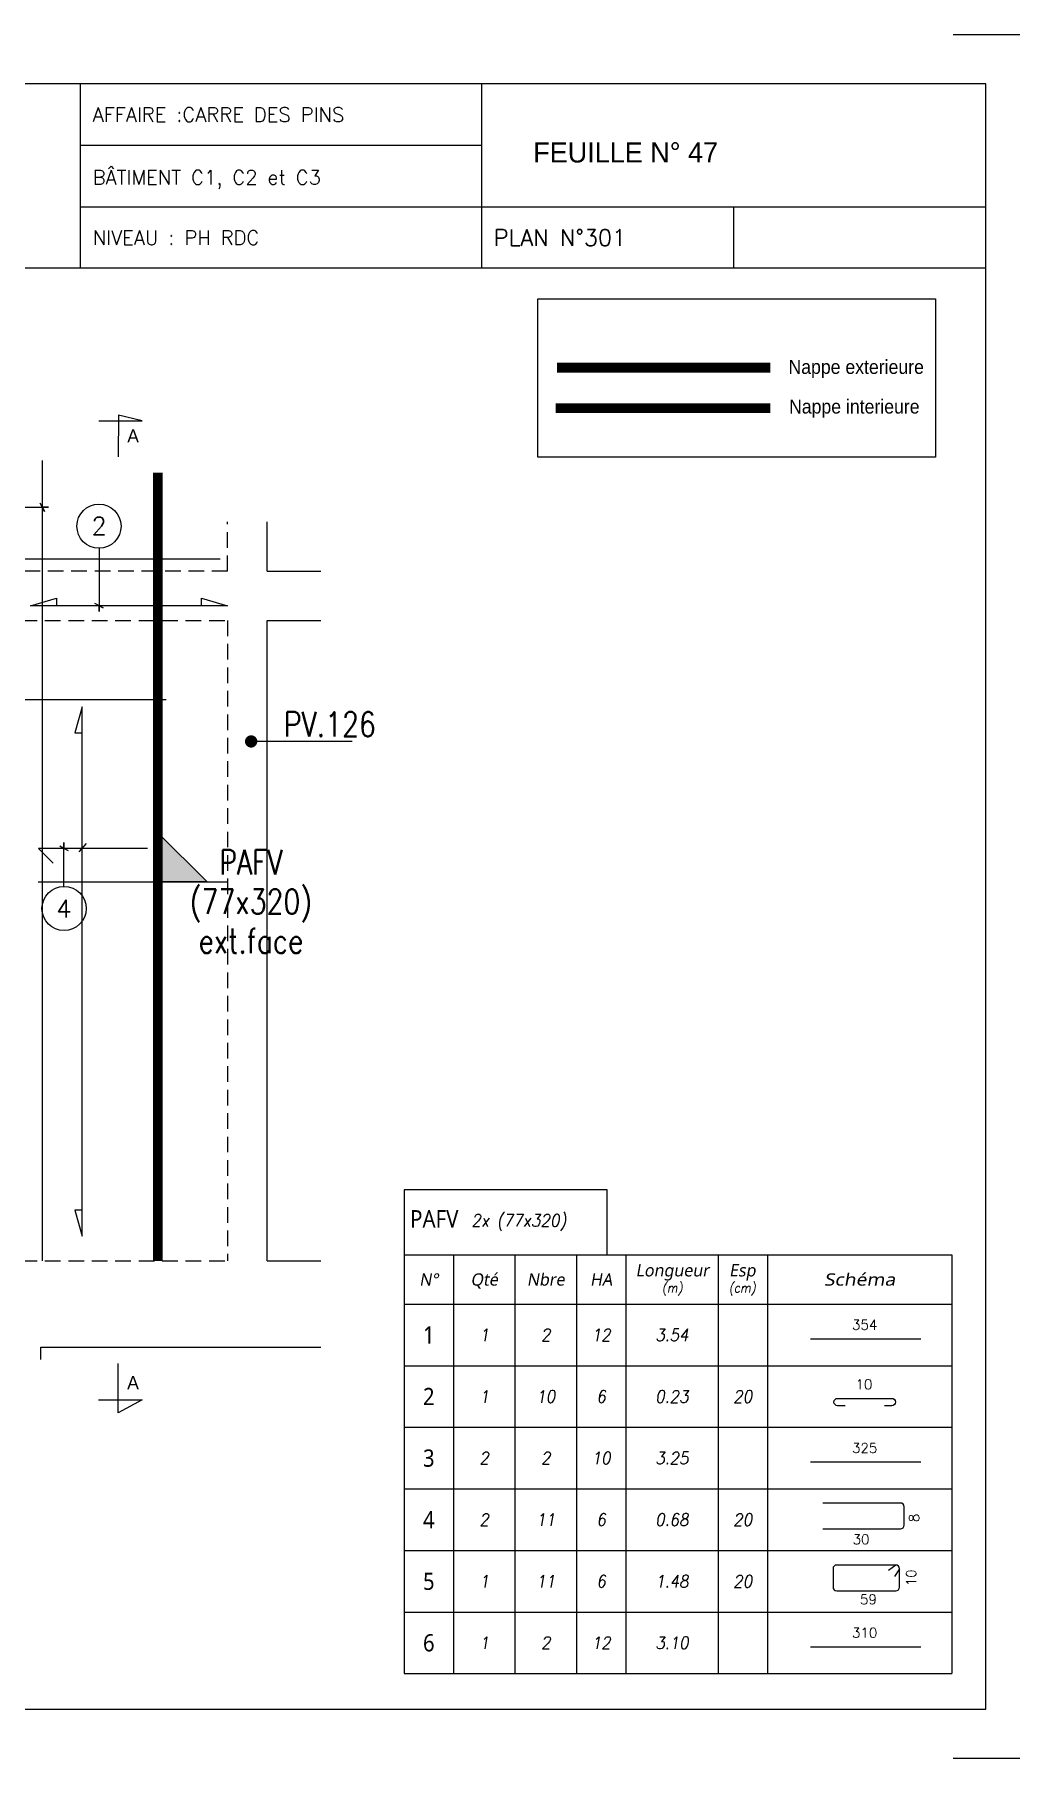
# Model space of a CAD drawing. Header units: metres. Extents: x -5618 to 118954, y -306 to 4637.
# Drawn here: x 37776 to 38172, y 894 to 1594 of the extents above; entities that cross this region are included whole.
import ezdxf
from ezdxf.enums import TextEntityAlignment as Align

# ---------------------------------------------------------------- set-up
doc = ezdxf.new("R2010")
doc.units = ezdxf.units.M
doc.linetypes.add('CACHE', pattern=[9.525, 6.35, -3.175])
for name, color, linetype in [('COTATION', 1, 'Continuous'), ('GO-CARTOUCHE', 7, 'Continuous'), ('GO-FER-HA', 140, 'Continuous'), ('GO-TEXTE', 9, 'Continuous'), ('GO-TEXTE-FER', 3, 'Continuous'), ('STR_TS', 22, 'Continuous'), ('STR_TS_TXT', 7, 'Continuous'), ('STR_VOI-POT', 6, 'Continuous')]:
    doc.layers.add(name, color=color, linetype=linetype)
doc.layers.add('Kofragna_forma', color=7, linetype='Continuous', lineweight=70)
doc.styles.add('Lucida', font='LSANSI.TTF')
doc.styles.add('schéma', font='simplex.shx')
doc.styles.add('Tableau', font='romans.shx', dxfattribs={"width": 0.9, "oblique": 10})
doc.styles.add('Tableau2', font='trebuc.TTF', dxfattribs={"width": 0.9, "oblique": 10})
doc.styles.add('TEXTE', font='romans.shx')
doc.styles.add('TEXTE TS', font='romans.shx', dxfattribs={"width": 0.7, "oblique": 15})
doc.styles.add('TEXTEBA', font='ARIAL.TTF')

# ---------------------------------------------------------------- blocks, each defined once
blk = doc.blocks.new('ime')
at = {"layer": 'COTATION', "const_width": 2.5}
blk.add_lwpolyline([(1.25, 0, -1), (-1.25, 0, -1)], format="xyb", close=True, dxfattribs=at)
at = {"layer": 'COTATION'}
blk.add_lwpolyline([(41.09, 0), (0, 0)], dxfattribs=at)
at = {"layer": 'COTATION', "color": 7, "style": 'TEXTE TS', "width": 0.8}
blk.add_attdef('NAME', (9.08, 2), '', height=10, dxfattribs=at)
blk = doc.blocks.new('mrega')
at = {"layer": 'STR_TS_TXT', "style": 'TEXTE TS', "width": 0.8}
for tag, p in [('ST10', (14.48, 0)), ('DIM', (14.48, -16)), ('NOTE', (14.48, -32))]:
    blk.add_attdef(tag, text='', height=10, dxfattribs=at).set_placement(p, align=Align.CENTER)
blk = doc.blocks.new('A$C6F247267')
blk.add_hatch(color=256).paths.add_polyline_path([(0, -0.2), (-0.2, 0), (0, 0)])
blk.add_lwpolyline([(-0.2, 0), (0, 0), (0, -0.2), (-0.2, 0)])
blk = doc.blocks.new('Barre libre')
at = {"layer": 'GO-TEXTE-FER'}
for p, q in [((0, 0), (0, -1)), ((0, 0), (8.9, 0)), ((0.8, 0), (0.8, -1)), ((1.8, 0), (1.8, -1)), ((2.8, 0), (2.8, -1)), ((3.6, 0), (3.6, -1)), ((5.1, 0), (5.1, -1)), ((5.9, 0), (5.9, -1)), ((8.9, 0), (8.9, -1)), ((0, -1), (8.9, -1))]:
    blk.add_line(p, q, dxfattribs=at)
at = {"layer": 'GO-TEXTE-FER', "color": 1}
blk.add_line((6.603, -0.563), (8.394, -0.563), dxfattribs=at)
at = {"layer": 'GO-TEXTE-FER', "color": 1, "style": 'Tableau'}
blk.add_attdef('Longueur', text='', height=0.16, dxfattribs=at).set_placement((7.481, -0.336), align=Align.MIDDLE_CENTER)
at = {"layer": 'GO-TEXTE-FER', "style": 'Tableau2', "width": 0.9}
blk.add_attdef('NUMERO', text='', height=0.28, dxfattribs=at).set_placement((0.4, -0.5), align=Align.MIDDLE_CENTER)
at = {"layer": 'GO-TEXTE-FER', "style": 'Tableau', "oblique": 10, "width": 0.9}
for tag, p in [('QUANTITE', (1.3, -0.5)), ('NOMBRE', (2.3, -0.5)), ('NUANCE', (3.2, -0.5)), ('LONGUEUR', (4.35, -0.5)), ('ESPACEMENTS', (5.5, -0.5))]:
    blk.add_attdef(tag, text='', height=0.2, dxfattribs=at).set_placement(p, align=Align.MIDDLE_CENTER)
blk = doc.blocks.new('U')
at = {"layer": 'GO-TEXTE-FER'}
for p, q in [((0, 0), (0, -1)), ((0, 0), (8.9, 0)), ((0.8, 0), (0.8, -1)), ((1.8, 0), (1.8, -1)), ((2.8, 0), (2.8, -1)), ((3.6, 0), (3.6, -1)), ((5.1, 0), (5.1, -1)), ((5.9, 0), (5.9, -1)), ((8.9, 0), (8.9, -1)), ((0, -1), (8.9, -1))]:
    blk.add_line(p, q, dxfattribs=at)
at = {"layer": 'GO-TEXTE-FER', "color": 1}
blk.add_lwpolyline([(6.803, -0.65), (8.063, -0.65, 0.414214), (8.123, -0.59), (8.123, -0.29, 0.414214), (8.063, -0.23), (6.803, -0.23)], format="xyb", dxfattribs=at)
at = {"layer": 'GO-TEXTE-FER', "color": 1, "style": 'Tableau'}
blk.add_attdef('Largeur', text='', height=0.16, rotation=90, dxfattribs=at).set_placement((8.284, -0.472), align=Align.MIDDLE_CENTER)
at = {"layer": 'GO-TEXTE-FER', "style": 'Tableau2', "width": 0.9}
blk.add_attdef('NUMERO', text='', height=0.28, dxfattribs=at).set_placement((0.4, -0.5), align=Align.MIDDLE_CENTER)
at = {"layer": 'GO-TEXTE-FER', "style": 'Tableau', "oblique": 10, "width": 0.9}
for tag, p in [('QUANTITE', (1.3, -0.5)), ('NOMBRE', (2.3, -0.5)), ('NUANCE', (3.2, -0.5)), ('LONGUEUR', (4.35, -0.5)), ('ESPACEMENTS', (5.5, -0.5))]:
    blk.add_attdef(tag, text='', height=0.2, dxfattribs=at).set_placement(p, align=Align.MIDDLE_CENTER)
at = {"layer": 'GO-TEXTE-FER', "color": 1, "style": 'Tableau'}
blk.add_attdef('Longueur', text='', height=0.16, dxfattribs=at).set_placement((7.422, -0.819), align=Align.MIDDLE_CENTER)
blk = doc.blocks.new('Désignation')
at = {"layer": 'GO-TEXTE-FER'}
for p, q in [((0, 0.8), (8.9, 0.8)), ((0, 0.8), (0, 0)), ((0.8, 0.8), (0.8, 0)), ((1.8, 0.8), (1.8, 0)), ((2.8, 0.8), (2.8, 0)), ((3.6, 0.8), (3.6, 0)), ((5.1, 0.8), (5.1, 0)), ((5.9, 0.8), (5.9, 0)), ((8.9, 0.8), (8.9, 0)), ((0, 0), (8.9, 0))]:
    blk.add_line(p, q, dxfattribs=at)
at = {"layer": 'GO-TEXTE-FER', "style": 'Tableau2', "oblique": 10}
for s, p in [('Longueur', (4.356, 0.55)), ('Esp', (5.494, 0.55)), ('N°', (0.4, 0.4)), ('Qté', (1.3, 0.4)), ('Nbre', (2.3, 0.4)), ('HA', (3.2, 0.4))]:
    blk.add_text(s, height=0.2, dxfattribs=at).set_placement(p, align=Align.MIDDLE_CENTER)
at = {"layer": 'GO-TEXTE-FER', "color": 7, "style": 'Tableau', "oblique": 10, "width": 0.9}
for s, p in [('(m)', (4.356, 0.265)), ('(cm)', (5.494, 0.265))]:
    blk.add_text(s, height=0.15, dxfattribs=at).set_placement(p, align=Align.MIDDLE_CENTER)
at = {"layer": 'GO-TEXTE-FER', "style": 'Tableau2', "oblique": 10, "width": 1.2}
blk.add_text('Schéma', height=0.2, dxfattribs=at).set_placement((7.4, 0.4), align=Align.MIDDLE_CENTER)
blk = doc.blocks.new('Cadre')
at = {"layer": 'GO-TEXTE-FER'}
for p, q in [((0, 0), (0, -1)), ((0, 0), (8.9, 0)), ((0.8, 0), (0.8, -1)), ((1.8, 0), (1.8, -1)), ((2.8, 0), (2.8, -1)), ((3.6, 0), (3.6, -1)), ((5.1, 0), (5.1, -1)), ((5.9, 0), (5.9, -1)), ((8.9, 0), (8.9, -1)), ((0, -1), (8.9, -1))]:
    blk.add_line(p, q, dxfattribs=at)
at = {"layer": 'GO-TEXTE-FER', "color": 1}
for p, q in [((7.987, -0.237), (7.868, -0.328)), ((8.047, -0.297), (7.965, -0.422))]:
    blk.add_line(p, q, dxfattribs=at)
blk.add_lwpolyline([(6.967, -0.297), (6.967, -0.597, 0.414214), (7.027, -0.657), (7.987, -0.657, 0.414214), (8.047, -0.597), (8.047, -0.297, 0.414214), (7.987, -0.237), (7.027, -0.237, 0.414214)], format="xyb", close=True, dxfattribs=at)
at = {"layer": 'GO-TEXTE-FER', "color": 1, "style": 'Tableau'}
blk.add_attdef('Largeur', text='', height=0.16, rotation=90, dxfattribs=at).set_placement((8.237, -0.445), align=Align.MIDDLE_CENTER)
at = {"layer": 'GO-TEXTE-FER', "style": 'Tableau2', "width": 0.9}
blk.add_attdef('NUMERO', text='', height=0.28, dxfattribs=at).set_placement((0.4, -0.5), align=Align.MIDDLE_CENTER)
at = {"layer": 'GO-TEXTE-FER', "style": 'Tableau', "oblique": 10, "width": 0.9}
for tag, p in [('QUANTITE', (1.3, -0.5)), ('NOMBRE', (2.3, -0.5)), ('NUANCE', (3.2, -0.5)), ('LONGUEUR', (4.35, -0.5)), ('ESPACEMENTS', (5.5, -0.5))]:
    blk.add_attdef(tag, text='', height=0.2, dxfattribs=at).set_placement(p, align=Align.MIDDLE_CENTER)
at = {"layer": 'GO-TEXTE-FER', "color": 1, "style": 'Tableau'}
blk.add_attdef('Longueur', text='', height=0.16, dxfattribs=at).set_placement((7.542, -0.794), align=Align.MIDDLE_CENTER)
blk = doc.blocks.new('Epingle')
at = {"layer": 'GO-TEXTE-FER'}
for p, q in [((0, 0), (0, -1)), ((0, 0), (8.9, 0)), ((0.8, 0), (0.8, -1)), ((1.8, 0), (1.8, -1)), ((2.8, 0), (2.8, -1)), ((3.6, 0), (3.6, -1)), ((5.1, 0), (5.1, -1)), ((5.9, 0), (5.9, -1)), ((8.9, 0), (8.9, -1)), ((0, -1), (8.9, -1))]:
    blk.add_line(p, q, dxfattribs=at)
at = {"layer": 'GO-TEXTE-FER', "color": 1}
blk.add_lwpolyline([(7.162, -0.65), (7.042, -0.65, -1), (7.042, -0.53), (7.922, -0.53, -1), (7.922, -0.65), (7.802, -0.65)], format="xyb", dxfattribs=at)
at = {"layer": 'GO-TEXTE-FER', "color": 1, "style": 'Tableau'}
blk.add_attdef('Longueur', text='', height=0.16, dxfattribs=at).set_placement((7.469, -0.303), align=Align.MIDDLE_CENTER)
at = {"layer": 'GO-TEXTE-FER', "style": 'Tableau2', "width": 0.9}
blk.add_attdef('NUMERO', text='', height=0.28, dxfattribs=at).set_placement((0.4, -0.5), align=Align.MIDDLE_CENTER)
at = {"layer": 'GO-TEXTE-FER', "style": 'Tableau', "oblique": 10, "width": 0.9}
for tag, p in [('QUANTITE', (1.3, -0.5)), ('NOMBRE', (2.3, -0.5)), ('NUANCE', (3.2, -0.5)), ('LONGUEUR', (4.35, -0.5)), ('ESPACEMENTS', (5.5, -0.5))]:
    blk.add_attdef(tag, text='', height=0.2, dxfattribs=at).set_placement(p, align=Align.MIDDLE_CENTER)

msp = doc.modelspace()

# ---------------------------------------------------------------- linework, layer by layer
for p, q in [((37794.66, 1573.71), (37794.66, 1498.77)), ((37957.63, 1573.74), (37957.63, 1498.77)), ((37794.66, 1548.71), (37957.63, 1548.71)), ((37794.66, 1523.72), (37957.63, 1523.72)), ((37957.63, 1523.74), (38162.49, 1523.74)), ((38059.97, 1523.74), (38059.97, 1498.77))]:
    msp.add_line(p, q)
for points in [[(38149.15, 1593.71), (38182.48, 1593.71), (38182.48, 1560.38)], [(38162.49, 1498.77), (37212.58, 1498.77)], [(38182.48, 927.11), (38182.48, 893.78), (38149.15, 893.78)]]:
    msp.add_lwpolyline(points)
msp.add_lwpolyline([(37212.58, 1573.71), (37212.58, 913.78), (38162.49, 913.78), (38162.49, 1573.71)], close=True)
at = {"layer": 'COTATION'}
msp.add_line((37794.23, 1261.87, 187.69), (37797.18, 1265.22, 187.69), dxfattribs=at)
for points, elevation in [([(37843.95, 1361.81), (37843.95, 1364.81), (37854.5, 1361.81), (37774.5, 1361.81), (37785.06, 1364.81), (37785.06, 1361.81)], 187.69), ([(37795.49, 1116.35), (37792.49, 1116.35), (37795.49, 1105.79), (37795.49, 1320.79), (37792.49, 1310.23), (37795.49, 1310.23)], 93.84)]:
    msp.add_lwpolyline(points, dxfattribs=dict(at, elevation=elevation))
at = {"layer": 'GO-FER-HA', "elevation": 187.69}
for points in [[(37763.83, 1401.84, 512.322006), (37763.83, 1401.77), (37781.7, 1401.77), (37779.3, 1401.77), (37780.19, 1400.07), (37778.4, 1403.47)], [(37802.22, 1385.15, -512.322006), (37802.29, 1385.15), (37802.29, 1359.41), (37802.29, 1361.81), (37803.99, 1360.91), (37800.6, 1362.71)], [(37788.11, 1247.83, -512.322006), (37788.04, 1247.83), (37788.04, 1265.69), (37788.04, 1263.29), (37786.34, 1264.19), (37789.74, 1262.4)]]:
    msp.add_lwpolyline(points, format="xyb", dxfattribs=at)
at = {"layer": 'GO-TEXTE', "elevation": 187.69, "flags": 128}
for points in [[(37802.14, 1436.88), (37819.79, 1436.88), (37810.12, 1439.16), (37810.11, 1422.24)], [(37802.12, 1039.46), (37819.77, 1039.46), (37810.09, 1034.18), (37810.09, 1054.11)]]:
    msp.add_lwpolyline(points, dxfattribs=at)
at = {"layer": 'GO-TEXTE-FER'}
msp.add_lwpolyline([(37926.21, 1098.25), (38008.71, 1098.25), (38008.71, 1124.68), (37926.21, 1124.68)], close=True, dxfattribs=at)
at = {"layer": 'Kofragna_forma', "linetype": 'CACHE', "lineweight": -3}
for p, q in [((37854.5, 1375.79, 187.69), (37854.5, 1395.79, 187.69)), ((37854.5, 1375.79, 187.69), (37494.55, 1375.79, 187.69)), ((37494.55, 1355.79, 187.69), (37854.5, 1355.79, 187.69)), ((37854.5, 1355.79, 187.69), (37854.5, 1095.79, 187.69)), ((37494.55, 1095.79, 187.69), (37854.5, 1095.79, 187.69))]:
    msp.add_line(p, q, dxfattribs=at)
at = {"layer": 'Kofragna_forma', "color": 4, "lineweight": -3}
for p, q in [((37870.6, 1375.79, 187.69), (37870.6, 1395.79, 187.69)), ((37870.6, 1375.79, 187.69), (37892.39, 1375.79, 187.69)), ((37870.6, 1095.79, 187.69), (37870.6, 1355.79, 187.69)), ((37870.6, 1355.79, 187.69), (37892.39, 1355.79, 187.69)), ((37870.6, 1095.79, 187.69), (37892.39, 1095.79, 187.69)), ((37778.6, 1055.79, 187.69), (37778.6, 1060.79, 187.69)), ((37778.6, 1060.79, 187.69), (37892.39, 1060.79, 187.69))]:
    msp.add_line(p, q, dxfattribs=at)
at = {"layer": 'STR_TS', "color": 7}
msp.add_lwpolyline([(37980.44, 1486.45), (38141.99, 1486.45), (38141.99, 1422.16), (37980.44, 1422.16)], close=True, dxfattribs=at)
at = {"layer": 'STR_TS', "linetype": 'CACHE', "ltscale": 2, "const_width": 4}
msp.add_lwpolyline([(38074.86, 1458.45), (37988.31, 1458.45)], dxfattribs=at)
at = {"layer": 'STR_TS', "const_width": 4}
msp.add_lwpolyline([(38074.86, 1442), (37987.74, 1442)], dxfattribs=at)
at = {"layer": 'STR_TS', "linetype": 'CACHE', "ltscale": 2, "const_width": 4, "elevation": 187.69}
msp.add_lwpolyline([(37826.18, 1095.79), (37826.18, 1415.79)], dxfattribs=at)
at = {"layer": 'STR_TS', "color": 3, "elevation": 187.69}
msp.add_lwpolyline([(37777.55, 1249.64), (37854.5, 1249.64)], dxfattribs=at)
at = {"layer": 'STR_VOI-POT'}
for p, q in [((37779.3, 1095.79, 187.69), (37779.3, 1420.79, 187.69)), ((37497.55, 1380.82, 187.69), (37851.5, 1380.82, 187.69)), ((37519.55, 1323.79, 93.84), (37829.55, 1323.79, 93.84))]:
    msp.add_line(p, q, dxfattribs=at)
at = {"layer": 'STR_VOI-POT', "elevation": 187.69}
msp.add_lwpolyline([(37821.97, 1263.29), (37777.64, 1263.29), (37783.63, 1257.31)], dxfattribs=at)

# ---------------------------------------------------------------- block references
at = {"layer": 'COTATION'}
ref = msp.add_blockref('ime', (37864.06, 1306.69, 187.69), dxfattribs=at)
ref.add_attrib('NAME', 'PV.126', (37877.33, 1308.69, 187.69), dxfattribs={"color": 7, "height": 10, "style": 'TEXTE TS', "width": 0.8})
at = {"layer": 'GO-FER-HA', "xscale": 25, "yscale": 25, "zscale": 25}
msp.add_blockref('Désignation', (37926.21, 1078.25), dxfattribs=at)
at = {"layer": 'GO-TEXTE-FER', "xscale": 25, "yscale": 25, "zscale": 25}
for name, p, values in [('Barre libre', (37926.21, 1078.25), {'NUMERO': '1', 'QUANTITE': '1', 'NOMBRE': '2', 'NUANCE': '12', 'Longueur': '354', 'LONGUEUR': '3.54'}), ('Epingle', (37926.21, 1053.25), {'NUMERO': '2', 'QUANTITE': '1', 'NOMBRE': '10', 'NUANCE': '6', 'Longueur': '10', 'LONGUEUR': '0.23', 'ESPACEMENTS': '20'}), ('Barre libre', (37926.21, 1028.25), {'NUMERO': '3', 'QUANTITE': '2', 'NOMBRE': '2', 'NUANCE': '10', 'Longueur': '325', 'LONGUEUR': '3.25'}), ('U', (37926.21, 1003.25), {'NUMERO': '4', 'QUANTITE': '2', 'NOMBRE': '11', 'NUANCE': '6', 'Longueur': '30', 'Largeur': '8', 'LONGUEUR': '0.68', 'ESPACEMENTS': '20'}), ('Cadre', (37926.21, 978.25), {'NUMERO': '5', 'QUANTITE': '1', 'NOMBRE': '11', 'NUANCE': '6', 'Longueur': '59', 'Largeur': '10', 'LONGUEUR': '1.48', 'ESPACEMENTS': '20'}), ('Barre libre', (37926.21, 953.25), {'NUMERO': '6', 'QUANTITE': '1', 'NOMBRE': '2', 'NUANCE': '12', 'Longueur': '310', 'LONGUEUR': '3.10'})]:
    msp.add_blockref(name, p, dxfattribs=at).add_auto_attribs(values)
at = {"layer": 'STR_TS', "xscale": 100, "yscale": 100, "zscale": 100, "rotation": 180}
msp.add_blockref('A$C6F247267', (37826.18, 1249.64, 187.69), dxfattribs=at)
at = {"layer": 'STR_TS_TXT'}
msp.add_blockref('mrega', (37849.51, 1252.69, 281.53), dxfattribs=at).add_auto_attribs({'NOTE': 'ext.face', 'ST10': 'PAFV', 'DIM': '(77x320)'})

# ---------------------------------------------------------------- texts
at = {"style": 'schéma'}
for s, height, p in [('AFFAIRE :CARRE DES PINS', 5.8328, (37799.66, 1558.3)), ('BÂTIMENT C1, C2 et C3', 5.8328, (37799.66, 1532.74)), ('NIVEAU : PH RDC', 5.8328, (37799.66, 1508.3)), ('PLAN N°301', 6.666, (37962.63, 1507.89))]:
    msp.add_text(s, height=height, dxfattribs=at).set_placement(p)
at = {"linetype": 'ByBlock', "lineweight": -3, "ltscale": 4.5}
msp.add_text('FEUILLE N° 47', height=8.2, dxfattribs=at).set_placement((37978.63, 1541.74))
at = {"layer": 'GO-CARTOUCHE', "color": 2, "style": 'TEXTEBA', "width": 0.9}
for s, p in [('Nappe exterieure', (38109.8, 1455.9)), ('Nappe interieure', (38109.03, 1439.81))]:
    msp.add_text(s, height=5.7024, dxfattribs=at).set_placement(p, align=Align.CENTER)
at = {"layer": 'GO-FER-HA', "style": 'TEXTE'}
for s, p in [('2', (37802.29, 1394.21, 281.69)), ('4', (37788.04, 1238.77, 281.69))]:
    msp.add_text(s, height=7.2, rotation=360, dxfattribs=at).set_placement(p, align=Align.MIDDLE_CENTER)
at = {"layer": 'GO-TEXTE', "linetype": 'Continuous', "style": 'Lucida'}
for rotation, p in [(359.98193, (37813.73, 1428.08, 187.69)), (0.0018, (37813.71, 1043.73, 187.69))]:
    msp.add_text('A', height=5.32, rotation=rotation, dxfattribs=at).set_placement(p)
at = {"layer": 'GO-TEXTE-FER', "style": 'Tableau', "oblique": 10, "width": 0.9}
msp.add_text('2x (77x320)', height=5.0562, dxfattribs=at).set_placement((37953.48, 1109.73))
at = {"layer": 'GO-TEXTE-FER', "style": 'Tableau2', "width": 0.9}
msp.add_attdef('PAFV', text='1', height=7.08, dxfattribs=at).set_placement((37938.44, 1112.88), align=Align.MIDDLE_CENTER)

doc.saveas('drawing.dxf')
